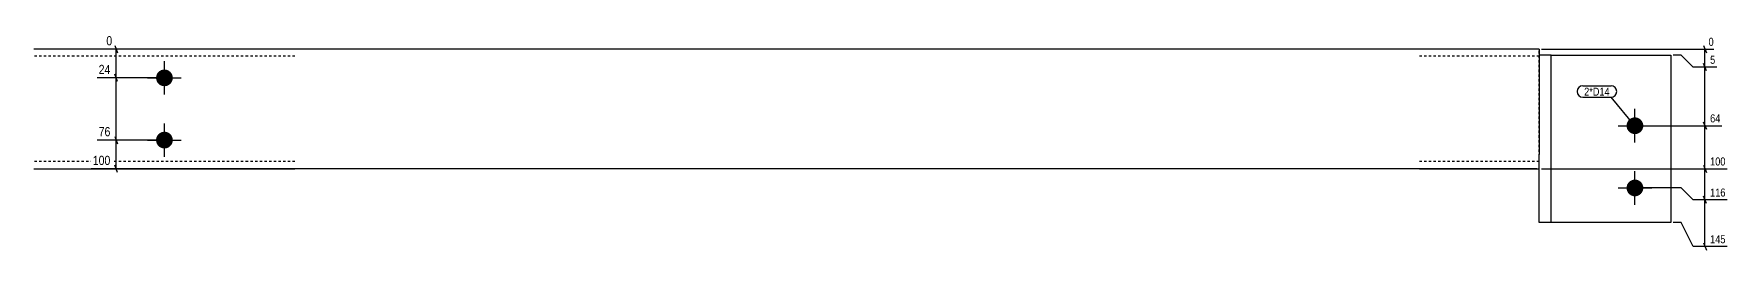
# Model space of a CAD drawing. Header units: millimetres. Extents: x 24 to 25853, y 3 to 1208.
# Drawn here: x 15104 to 16518, y 5 to 186 of the extents above; entities that cross this region are included whole.
import ezdxf

# ---------------------------------------------------------------- set-up
doc = ezdxf.new("R2010")
doc.units = ezdxf.units.MM
doc.linetypes.add('DXK_LINE_DOT2', pattern=[3.9198, 1.9599, -1.9599])
for name, color, linetype in [('MÅLSÆTNING', 7, 'Continuous'), ('STÅL', 7, 'Continuous'), ('TEKST', 7, 'Continuous')]:
    doc.layers.add(name, color=color, linetype=linetype)
doc.styles.add('Arial Narrow', font='ARIALN.TTF', dxfattribs={"height": 0.2})

msp = doc.modelspace()

# ---------------------------------------------------------------- hatches: boundary and pattern name
at = {"layer": 'STÅL', "linetype": 'Continuous'}
for points in [[(15213.1, 155.8, -1), (15213.1, 141.8, -1)], [(16441.1, 115.8, -1), (16441.1, 101.8, -1)], [(15213.1, 103.8, -1), (15213.1, 89.8, -1)], [(16441.1, 63.8, -1), (16441.1, 49.8, -1)]]:
    msp.add_hatch(color=96, dxfattribs=at).paths.add_polyline_path(points)

# ---------------------------------------------------------------- linework, layer by layer
at = {"layer": 'MÅLSÆTNING', "color": 7, "linetype": 'Continuous'}
for p, q in [((16359.1, 172.8), (15164.6, 172.8)), ((15171.6, 175.8), (15174, 169.8)), ((15172.8, 148.8), (15172.8, 172.8)), ((16363.1, 172.8), (16506.9, 172.8)), ((16498.4, 175.8), (16500.8, 169.8)), ((16499.6, 157.8), (16499.6, 172.8)), ((16479.6, 167.8), (16473.1, 167.8)), ((16479.6, 167.8), (16473.1, 167.8)), ((16489.6, 157.8), (16479.6, 167.8)), ((16489.6, 157.8), (16479.6, 167.8)), ((16509.4, 157.8), (16489.6, 157.8)), ((16509.4, 157.8), (16489.6, 157.8)), ((16500.8, 154.8), (16498.4, 160.8)), ((16500.8, 154.8), (16498.4, 160.8)), ((16499.6, 108.8), (16499.6, 157.8)), ((15211.1, 148.8), (15156.8, 148.8)), ((15211.1, 148.8), (15156.8, 148.8)), ((15174, 145.8), (15171.6, 151.8)), ((15174, 145.8), (15171.6, 151.8)), ((15171.6, 99.8), (15174, 93.8)), ((16443.1, 108.8), (16513.7, 108.8)), ((16443.1, 108.8), (16513.7, 108.8)), ((16498.4, 111.8), (16500.8, 105.8)), ((16500.8, 105.8), (16498.4, 111.8)), ((16499.6, 72.8), (16499.6, 108.8)), ((15211.1, 96.8), (15156.8, 96.8)), ((15172.8, 72.8), (15172.8, 96.8)), ((16359.1, 72.8), (15151.9, 72.8)), ((15174, 69.8), (15171.6, 75.8)), ((16363.1, 72.8), (16518, 72.8)), ((16363.1, 72.8), (16518, 72.8)), ((16498.4, 75.8), (16500.8, 69.8)), ((16498.4, 75.8), (16500.8, 69.8)), ((16499.6, 46.8), (16499.6, 72.8)), ((16479.6, 56.8), (16443.1, 56.8)), ((16479.6, 56.8), (16443.1, 56.8)), ((16489.6, 46.8), (16479.6, 56.8)), ((16489.6, 46.8), (16479.6, 56.8)), ((16518, 46.8), (16489.6, 46.8)), ((16518, 46.8), (16489.6, 46.8)), ((16500.8, 43.8), (16498.4, 49.8)), ((16500.8, 43.8), (16498.4, 49.8)), ((16499.6, 7.8), (16499.6, 46.8)), ((16479.6, 27.8), (16473.1, 27.8)), ((16489.6, 7.8), (16479.6, 27.8)), ((16518, 7.8), (16489.6, 7.8)), ((16498.4, 10.8), (16500.8, 4.8))]:
    msp.add_line(p, q, dxfattribs=at)
at = {"layer": 'STÅL', "color": 2, "linetype": 'Continuous'}
for p, q in [((15322.1, 172.8), (15104.1, 172.8)), ((16361.1, 172.8), (16261.1, 172.8)), ((16361.1, 172.8), (16361.1, 171.9)), ((16361.1, 171.9), (16361.1, 160.8)), ((16371.1, 167.8), (16361.1, 167.8)), ((16361.1, 160.8), (16361.1, 84.8)), ((16371.1, 167.8), (16471.1, 167.8)), ((16371.1, 27.8), (16371.1, 167.8)), ((16471.1, 167.8), (16471.1, 27.8)), ((15104.1, 72.8), (15322.1, 72.8)), ((16261.1, 72.8), (16361.1, 72.8)), ((16361.1, 75.3), (16361.1, 84.8)), ((16361.1, 27.8), (16361.1, 75.3)), ((16371.1, 27.8), (16361.1, 27.8)), ((16471.1, 27.8), (16371.1, 27.8))]:
    msp.add_line(p, q, dxfattribs=at)
at = {"layer": 'STÅL', "color": 7, "linetype": 'DXK_LINE_DOT2'}
for p, q in [((16361.1, 169.3), (16361.1, 172.8)), ((15322.1, 166.8), (15104.1, 166.8)), ((16361.1, 166.8), (16261.1, 166.8)), ((16361.1, 75.3), (16361.1, 167.8)), ((16371.1, 27.8), (16371.1, 167.8)), ((15322.1, 78.8), (15104.1, 78.8)), ((16361.1, 78.8), (16261.1, 78.8)), ((16361.1, 73.7), (16361.1, 75.3)), ((16361.1, 72.8), (16361.1, 73.7))]:
    msp.add_line(p, q, dxfattribs=at)
at = {"layer": 'STÅL', "color": 96, "linetype": 'Continuous'}
for p, q in [((15213.1, 134.8), (15213.1, 162.8)), ((15199.1, 148.8), (15227.1, 148.8)), ((16441.1, 94.8), (16441.1, 122.8)), ((15213.1, 82.8), (15213.1, 110.8)), ((16427.1, 108.8), (16455.1, 108.8)), ((15199.1, 96.8), (15227.1, 96.8)), ((16441.1, 42.8), (16441.1, 70.8)), ((16427.1, 56.8), (16455.1, 56.8))]:
    msp.add_line(p, q, dxfattribs=at)

# ---------------------------------------------------------------- wipeouts: each hides what was drawn before it
at = {"color": 0}
msp.add_wipeout([(16420, 133.9), (16420, 140.9), (16398.7, 140.9), (16398.7, 133.9)], dxfattribs=at).dxf.layer = 'TEKST'

# ---------------------------------------------------------------- next in the draw order: wipeouts: each hides what was drawn before it
at = {"color": 0, "linetype": 'Continuous'}
for points in [[(15171, 174.4), (15171, 185.6), (15163, 185.6), (15163, 174.4)], [(16508.3, 174.2), (16508.3, 184), (16501.2, 184), (16501.2, 174.2)], [(16513.8, 110.2), (16513.8, 120), (16502.5, 120), (16502.5, 110.2)], [(15169.6, 98.4), (15169.6, 109.6), (15156.6, 109.6), (15156.6, 98.4)], [(15169.6, 74.4), (15169.6, 85.6), (15151.7, 85.6), (15151.7, 74.4)], [(16518.1, 74.2), (16518.1, 84), (16502.5, 84), (16502.5, 74.2)], [(16518.1, 48.2), (16518.1, 58), (16502.5, 58), (16502.5, 48.2)], [(16518.1, 9.2), (16518.1, 19), (16502.5, 19), (16502.5, 9.2)]]:
    msp.add_wipeout(points, dxfattribs=at).dxf.layer = 'MÅLSÆTNING'
at = {"color": 0}
msp.add_wipeout([(16420, 133.9), (16420, 140.9), (16398.7, 140.9), (16398.7, 133.9)], dxfattribs=at).dxf.layer = 'TEKST'

# ---------------------------------------------------------------- next in the draw order: linework, layer by layer
at = {"layer": 'MÅLSÆTNING', "color": 7, "linetype": 'Continuous'}
for p, q in [((15172.8, 96.8), (15172.8, 148.8)), ((15171.6, 99.8), (15174, 93.8)), ((15211.1, 96.8), (15156.8, 96.8))]:
    msp.add_line(p, q, dxfattribs=at)
at = {"layer": 'TEKST', "color": 7, "linetype": 'Continuous'}
for p, q in [((16397.5, 142.1), (16421.2, 142.1)), ((16397.5, 132.7), (16421.2, 132.7)), ((16441.1, 108.8), (16421.2, 132.7))]:
    msp.add_line(p, q, dxfattribs=at)
for centre, start, end in [((16397.5, 137.4), 90, 270), ((16421.2, 137.4), 270, 90)]:
    msp.add_arc(centre, 4.7, start, end, dxfattribs=at)

# ---------------------------------------------------------------- next in the draw order: texts
at = {"layer": 'MÅLSÆTNING', "color": 3, "linetype": 'Continuous', "style": 'Arial Narrow'}
for s, height, p in [('0', 7.64, (15164.6, 176)), ('0', 6.68, (16502.6, 175.6)), ('64', 6.68, (16503.9, 111.6)), ('76', 7.64, (15158.2, 100)), ('100', 7.64, (15153.3, 76)), ('100', 6.68, (16503.9, 75.6)), ('116', 6.68, (16503.9, 49.6)), ('145', 6.68, (16503.9, 10.6))]:
    msp.add_text(s, height=height, dxfattribs=at).set_placement(p)
at = {"layer": 'TEKST', "color": 3, "style": 'Arial Narrow'}
msp.add_text('2*D14', height=6.68, dxfattribs=at).set_placement((16398.7, 133.9))

# ---------------------------------------------------------------- next in the draw order: wipeouts: each hides what was drawn before it
at = {"color": 0, "linetype": 'Continuous'}
for points in [[(15169.6, 150.4), (15169.6, 161.6), (15156.6, 161.6), (15156.6, 150.4)], [(16509.6, 159.2), (16509.6, 169), (16502.5, 169), (16502.5, 159.2)]]:
    msp.add_wipeout(points, dxfattribs=at).dxf.layer = 'MÅLSÆTNING'

# ---------------------------------------------------------------- next in the draw order: texts
at = {"layer": 'MÅLSÆTNING', "color": 3, "linetype": 'Continuous', "style": 'Arial Narrow'}
for s, height, p in [('24', 7.64, (15158.2, 152)), ('5', 6.68, (16503.9, 160.6))]:
    msp.add_text(s, height=height, dxfattribs=at).set_placement(p)

doc.saveas('drawing.dxf')
